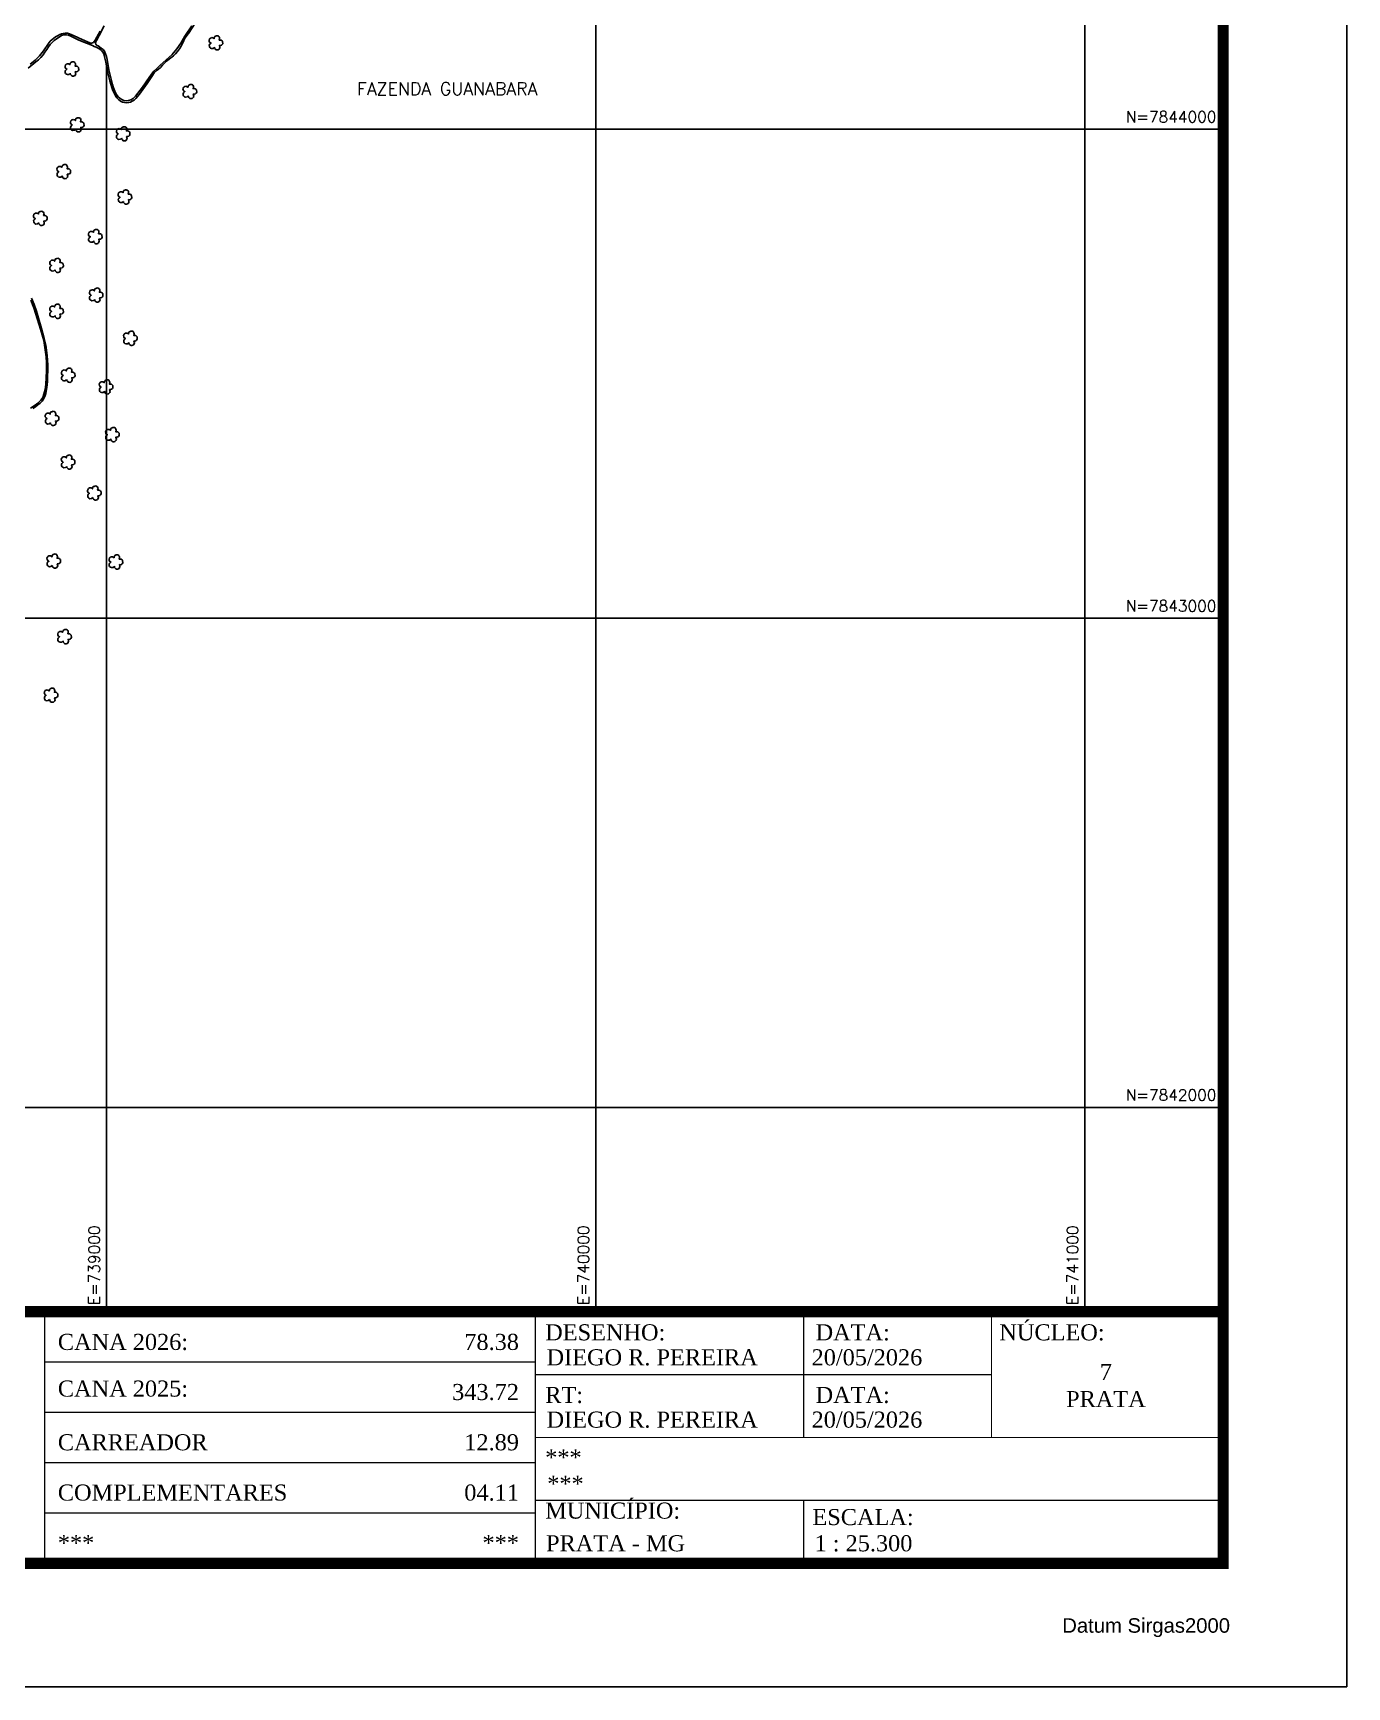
# Model space of a CAD drawing. Extents: x 736225 to 741536, y 7840815 to 7848326.
# Drawn here: x 738850 to 741536, y 7840815 to 7844196 of the extents above; entities that cross this region are included whole.
import ezdxf
from ezdxf.enums import TextEntityAlignment as Align

# ---------------------------------------------------------------- set-up
doc = ezdxf.new("R2010")
doc.units = 0
doc.header["$LTSCALE"] = 0.6
doc.linetypes.add('CONTINUO', pattern=[0])
doc.linetypes.add('LIN0', pattern=[0])
for name, color, linetype in [('0114001311', 1, 'Continuous'), ('0114001311008', 5, 'Continuous'), ('0114001311011', 5, 'Continuous'), ('0114001311012', 5, 'Continuous'), ('_SIMBOLO ARVORE', 118, 'Continuous'), ('MALHA', 8, 'Continuous'), ('MARGEM', 5, 'Continuous'), ('TEXTO', 7, 'Continuous'), ('TEXTO CONFORNTANTES', 7, 'Continuous'), ('TG', 7, 'LIN0')]:
    doc.layers.add(name, color=color, linetype=linetype)
doc.styles.add('AGROCAD', font='romans.shx')
doc.styles.add('AREAS', font='times.ttf')
doc.styles.add('marcelo', font='arial.ttf')
doc.styles.add('Simplex', font='simplex.shx')

# ---------------------------------------------------------------- blocks, each defined once
blk = doc.blocks.new('coordi')
at = {"layer": 'MALHA', "linetype": 'Continuous', "style": 'AGROCAD'}
blk.add_attdef('COORDI', (6, 6), '', height=10, dxfattribs=at)
blk = doc.blocks.new('coordf')
at = {"layer": 'MALHA', "linetype": 'Continuous', "style": 'AGROCAD'}
blk.add_attdef('COORDF', text='', height=10, dxfattribs=at).set_placement((-6, 6), align=Align.RIGHT)

msp = doc.modelspace()

# ---------------------------------------------------------------- linework, layer by layer
at = {"layer": '0114001311'}
for points in [[(738839.9, 7844124.7), (738855.4, 7844137.4), (738860.7, 7844141.6), (738865.5, 7844146.6), (738870, 7844152.1), (738874, 7844157.7), (738877.6, 7844163.2), (738881.2, 7844168.4), (738884.7, 7844173.2), (738888.4, 7844177.5), (738892.7, 7844181.3), (738897.6, 7844185), (738902.9, 7844188.4), (738908, 7844191.2), (738912.7, 7844192.7), (738917.6, 7844193.1), (738922.3, 7844192), (738926.9, 7844190.3), (738942, 7844182.7), (738949.7, 7844179.3), (738970.8, 7844170.8), (738974.8, 7844169.3), (738978.5, 7844167.7), (738982.4, 7844165.8), (738986.3, 7844163.5), (738989.7, 7844160.7), (738992.3, 7844157.4), (738994.1, 7844153.9), (738995.3, 7844150.5), (738998.2, 7844136.8), (739001.9, 7844117.9), (739006.8, 7844098.5), (739010.8, 7844085), (739012.9, 7844078.9), (739015.3, 7844073.4), (739018, 7844068.4), (739021.1, 7844063.9), (739024.8, 7844060.2), (739028.6, 7844057.5), (739032.5, 7844055.5), (739036.7, 7844054.2), (739041, 7844053.7), (739045.1, 7844054.2), (739048.9, 7844055.3), (739052.4, 7844057), (739056, 7844059.5), (739059.8, 7844062.9), (739067.1, 7844071.4), (739083.2, 7844093.5), (739094.1, 7844110), (739097.3, 7844115), (739101.2, 7844119.1), (739105.8, 7844122.4), (739110.4, 7844126.2), (739114.4, 7844130.6), (739118.2, 7844135.1), (739122.5, 7844138.8), (739136.5, 7844149.9), (739140.9, 7844154.2), (739145.2, 7844159), (739149.2, 7844164.2), (739152.5, 7844169.7), (739155.4, 7844175.4), (739158.1, 7844181.1), (739160.6, 7844186.6), (739163.7, 7844191.4), (739167.5, 7844195.9), (739181.2, 7844216.5)], [(738849.4, 7843428.9), (738854.6, 7843432.5), (738859.6, 7843436.2), (738864.2, 7843439.7), (738868.1, 7843443.7), (738871.2, 7843448.3), (738873.6, 7843453.6), (738875.4, 7843459.4), (738877.5, 7843471.7), (738879.1, 7843484.3), (738879.9, 7843517.2), (738878.4, 7843537.6), (738875.5, 7843558.3), (738872.5, 7843572.2), (738867.2, 7843592.8), (738860.7, 7843613.7), (738856.5, 7843627.8), (738852, 7843641.6), (738846.2, 7843654.4)]]:
    msp.add_lwpolyline(points, dxfattribs=at)
at = {"layer": '0114001311008'}
msp.add_lwpolyline([(738845.1, 7843650.7), (738851.4, 7843634.8), (738865.1, 7843591.1), (738871.4, 7843567.7), (738876.3, 7843534.5), (738877.2, 7843523.3), (738877.2, 7843506), (738876, 7843478.3), (738874.1, 7843467.7), (738871.8, 7843458), (738869.5, 7843451.5), (738865.8, 7843446), (738859.3, 7843439.8), (738851.8, 7843434.1), (738844.3, 7843429.7)], dxfattribs=at)
at = {"layer": '0114001311011'}
msp.add_lwpolyline([(738986.8, 7844200.6), (738976.7, 7844181.7), (738972.9, 7844177.3), (738971, 7844176.2), (738969.2, 7844175.8), (738967.5, 7844175.9), (738965.6, 7844176.3), (738950, 7844183.2), (738934, 7844190.9), (738924.4, 7844194.7), (738919.8, 7844196), (738915.6, 7844196.4), (738911.6, 7844195.9), (738907.9, 7844194.9), (738904.2, 7844193.3), (738899.9, 7844191.1), (738895.7, 7844188.7), (738891.9, 7844186.3), (738888.5, 7844183.5), (738884.9, 7844179.7), (738881.5, 7844175), (738870.9, 7844160.4), (738862.8, 7844150.2), (738854.1, 7844141.1), (738843.9, 7844132.8)], dxfattribs=at)
at = {"layer": '0114001311012'}
msp.add_lwpolyline([(739174, 7844211.3), (739160.2, 7844190), (739151.9, 7844175.9), (739143.5, 7844164), (739133.9, 7844152.5), (739122, 7844141.5), (739109, 7844130.1), (739102.6, 7844124.3), (739096.8, 7844118.4), (739091.7, 7844112.2), (739087, 7844105.6), (739073.3, 7844085.8), (739063.8, 7844073.4), (739059.1, 7844067.6), (739054.3, 7844063), (739049.3, 7844059.9), (739044.5, 7844058.4), (739040, 7844058), (739035.2, 7844058.9), (739029.8, 7844061.4), (739024.6, 7844065.6), (739020.3, 7844071.1), (739017.1, 7844077.4), (739014.4, 7844084.2), (739012.2, 7844091.4), (739004.2, 7844121.2), (739000.9, 7844142.3), (738999.8, 7844148.5), (738998, 7844154.2), (738995.7, 7844159.4), (738992.7, 7844163.1), (738989, 7844165.9), (738982.4, 7844170.1), (738980.3, 7844171.2), (738978.3, 7844172.8), (738977.8, 7844173.5), (738977.8, 7844174.3), (738977.6, 7844175.3), (738977.5, 7844176.3), (738978.1, 7844178.4), (738979.5, 7844181.5), (738984.9, 7844191.5), (738994.9, 7844211.4)], dxfattribs=at)
at = {"layer": '_SIMBOLO ARVORE', "color": 3, "linetype": 'CONTINUO'}
for points in [[(739220.3, 7844167.3, 0), (739217.8, 7844165.2, 0), (739214.6, 7844164.9, 0), (739212.3, 7844165.7, 0), (739210.7, 7844167.3, 0), (739210, 7844169.1, 0), (739209.8, 7844171.8, 0), (739210.7, 7844173.5, 0), (739211.6, 7844174.8, 0), (739213.5, 7844176, 0), (739212.3, 7844176.4, 0), (739211.1, 7844177.4, 0), (739209.8, 7844179.5, 0), (739209.5, 7844182, 0), (739210.5, 7844184.7, 0), (739211.5, 7844185.7, 0), (739213.4, 7844186.8, 0), (739215.4, 7844187.1, 0), (739217, 7844186.8, 0), (739218.2, 7844186.3, 0), (739219.6, 7844185, 0), (739220, 7844187.4, 0), (739220.3, 7844188.3, 0), (739221.4, 7844189.6, 0), (739222.9, 7844190.1, 0), (739224.4, 7844190.8, 0), (739226, 7844191, 0), (739227.6, 7844190.7, 0), (739228.9, 7844190.1, 0), (739229.8, 7844189, 0), (739230.7, 7844187.4, 0), (739231, 7844185.6, 0), (739230.2, 7844182.3, 0), (739232.5, 7844182.3, 0), (739234.4, 7844181.9, 0), (739236.2, 7844180.5, 0), (739237.2, 7844179.3, 0), (739237.4, 7844174.8, 0), (739236.3, 7844172.8, 0), (739234.9, 7844171.5, 0), (739232.6, 7844170.9, 0), (739230.6, 7844171.1, 0), (739231.6, 7844166.9, 0), (739231.1, 7844165.1, 0), (739229.9, 7844163.4, 0), (739228.6, 7844162.3, 0), (739226.7, 7844161.9, 0), (739224.8, 7844162, 0), (739223.4, 7844162.4, 0), (739221.8, 7844164, 0), (739220.7, 7844165.4, 0), (739220.4, 7844167.6, 0)], [(738925.7, 7844114, 0), (738923.2, 7844111.9, 0), (738920, 7844111.5, 0), (738917.7, 7844112.4, 0), (738916.1, 7844114, 0), (738915.4, 7844115.8, 0), (738915.3, 7844118.5, 0), (738916.1, 7844120.2, 0), (738917, 7844121.4, 0), (738918.9, 7844122.7, 0), (738917.7, 7844123, 0), (738916.6, 7844124, 0), (738915.2, 7844126.1, 0), (738915, 7844128.7, 0), (738915.9, 7844131.3, 0), (738917, 7844132.3, 0), (738918.8, 7844133.4, 0), (738920.8, 7844133.7, 0), (738922.4, 7844133.5, 0), (738923.6, 7844132.9, 0), (738925, 7844131.7, 0), (738925.4, 7844134, 0), (738925.8, 7844134.9, 0), (738926.8, 7844136.2, 0), (738928.3, 7844136.8, 0), (738929.8, 7844137.4, 0), (738931.4, 7844137.6, 0), (738933, 7844137.4, 0), (738934.3, 7844136.7, 0), (738935.3, 7844135.7, 0), (738936.1, 7844134, 0), (738936.4, 7844132.2, 0), (738935.7, 7844128.9, 0), (738937.9, 7844129, 0), (738939.8, 7844128.5, 0), (738941.6, 7844127.1, 0), (738942.6, 7844126, 0), (738942.9, 7844121.5, 0), (738941.8, 7844119.5, 0), (738940.3, 7844118.1, 0), (738938, 7844117.5, 0), (738936, 7844117.7, 0), (738937.1, 7844113.5, 0), (738936.6, 7844111.7, 0), (738935.4, 7844110, 0), (738934, 7844109, 0), (738932.1, 7844108.5, 0), (738930.2, 7844108.6, 0), (738928.8, 7844109, 0), (738927.2, 7844110.6, 0), (738926.1, 7844112, 0), (738925.8, 7844114.2, 0)], [(739166.9, 7844068, 0), (739164.4, 7844065.9, 0), (739161.2, 7844065.5, 0), (739158.9, 7844066.4, 0), (739157.3, 7844068, 0), (739156.6, 7844069.8, 0), (739156.4, 7844072.5, 0), (739157.3, 7844074.2, 0), (739158.2, 7844075.4, 0), (739160.1, 7844076.7, 0), (739158.9, 7844077.1, 0), (739157.7, 7844078, 0), (739156.4, 7844080.1, 0), (739156.1, 7844082.7, 0), (739157.1, 7844085.3, 0), (739158.2, 7844086.3, 0), (739160, 7844087.4, 0), (739162, 7844087.7, 0), (739163.6, 7844087.5, 0), (739164.8, 7844086.9, 0), (739166.2, 7844085.7, 0), (739166.6, 7844088, 0), (739166.9, 7844088.9, 0), (739168, 7844090.2, 0), (739169.5, 7844090.8, 0), (739171, 7844091.5, 0), (739172.6, 7844091.6, 0), (739174.2, 7844091.4, 0), (739175.5, 7844090.7, 0), (739176.4, 7844089.7, 0), (739177.3, 7844088, 0), (739177.6, 7844086.2, 0), (739176.8, 7844082.9, 0), (739179.1, 7844083, 0), (739181, 7844082.5, 0), (739182.8, 7844081.1, 0), (739183.8, 7844080, 0), (739184.1, 7844075.5, 0), (739183, 7844073.5, 0), (739181.5, 7844072.1, 0), (739179.2, 7844071.5, 0), (739177.2, 7844071.7, 0), (739178.2, 7844067.5, 0), (739177.8, 7844065.7, 0), (739176.5, 7844064, 0), (739175.2, 7844063, 0), (739173.3, 7844062.5, 0), (739171.4, 7844062.6, 0), (739170, 7844063, 0), (739168.4, 7844064.6, 0), (739167.3, 7844066, 0), (739167, 7844068.2, 0)], [(738936.8, 7843999.9, 0), (738934.2, 7843997.8, 0), (738931, 7843997.4, 0), (738928.8, 7843998.3, 0), (738927.2, 7843999.9, 0), (738926.5, 7844001.7, 0), (738926.3, 7844004.4, 0), (738927.2, 7844006.1, 0), (738928.1, 7844007.4, 0), (738929.9, 7844008.6, 0), (738928.8, 7844009, 0), (738927.6, 7844009.9, 0), (738926.3, 7844012.1, 0), (738926, 7844014.6, 0), (738927, 7844017.3, 0), (738928, 7844018.2, 0), (738929.9, 7844019.4, 0), (738931.9, 7844019.6, 0), (738933.4, 7844019.4, 0), (738934.7, 7844018.8, 0), (738936.1, 7844017.6, 0), (738936.5, 7844019.9, 0), (738936.8, 7844020.9, 0), (738937.8, 7844022.2, 0), (738939.3, 7844022.7, 0), (738940.8, 7844023.4, 0), (738942.5, 7844023.5, 0), (738944.1, 7844023.3, 0), (738945.4, 7844022.6, 0), (738946.3, 7844021.6, 0), (738947.1, 7844020, 0), (738947.5, 7844018.1, 0), (738946.7, 7844014.9, 0), (738949, 7844014.9, 0), (738950.9, 7844014.4, 0), (738952.7, 7844013, 0), (738953.6, 7844011.9, 0), (738953.9, 7844007.4, 0), (738952.8, 7844005.4, 0), (738951.4, 7844004.1, 0), (738949.1, 7844003.5, 0), (738947, 7844003.6, 0), (738948.1, 7843999.4, 0), (738947.6, 7843997.7, 0), (738946.4, 7843995.9, 0), (738945.1, 7843994.9, 0), (738943.2, 7843994.4, 0), (738941.3, 7843994.5, 0), (738939.9, 7843994.9, 0), (738938.3, 7843996.5, 0), (738937.2, 7843998, 0), (738936.8, 7844000.1, 0)], [(739030.7, 7843981.5, 0), (739028.1, 7843979.4, 0), (739024.9, 7843979, 0), (739022.7, 7843979.9, 0), (739021, 7843981.5, 0), (739020.4, 7843983.3, 0), (739020.2, 7843986, 0), (739021.1, 7843987.7, 0), (739022, 7843989, 0), (739023.8, 7843990.2, 0), (739022.7, 7843990.6, 0), (739021.5, 7843991.5, 0), (739020.1, 7843993.7, 0), (739019.9, 7843996.2, 0), (739020.9, 7843998.9, 0), (739021.9, 7843999.8, 0), (739023.8, 7844001, 0), (739025.8, 7844001.2, 0), (739027.3, 7844001, 0), (739028.6, 7844000.4, 0), (739029.9, 7843999.2, 0), (739030.4, 7844001.5, 0), (739030.7, 7844002.5, 0), (739031.7, 7844003.8, 0), (739033.2, 7844004.3, 0), (739034.7, 7844005, 0), (739036.4, 7844005.1, 0), (739038, 7844004.9, 0), (739039.2, 7844004.2, 0), (739040.2, 7844003.2, 0), (739041, 7844001.6, 0), (739041.4, 7843999.7, 0), (739040.6, 7843996.5, 0), (739042.9, 7843996.5, 0), (739044.8, 7843996, 0), (739046.6, 7843994.6, 0), (739047.5, 7843993.5, 0), (739047.8, 7843989, 0), (739046.7, 7843987, 0), (739045.2, 7843985.7, 0), (739042.9, 7843985.1, 0), (739040.9, 7843985.2, 0), (739042, 7843981, 0), (739041.5, 7843979.3, 0), (739040.3, 7843977.5, 0), (739039, 7843976.5, 0), (739037.1, 7843976, 0), (739035.2, 7843976.1, 0), (739033.8, 7843976.5, 0), (739032.2, 7843978.1, 0), (739031.1, 7843979.6, 0), (739030.7, 7843981.7, 0)], [(738909.1, 7843904.2, 0), (738906.6, 7843902.1, 0), (738903.4, 7843901.8, 0), (738901.2, 7843902.6, 0), (738899.5, 7843904.2, 0), (738898.9, 7843906, 0), (738898.7, 7843908.7, 0), (738899.6, 7843910.4, 0), (738900.5, 7843911.7, 0), (738902.3, 7843912.9, 0), (738901.1, 7843913.3, 0), (738900, 7843914.3, 0), (738898.6, 7843916.4, 0), (738898.4, 7843918.9, 0), (738899.4, 7843921.6, 0), (738900.4, 7843922.5, 0), (738902.3, 7843923.7, 0), (738904.2, 7843924, 0), (738905.8, 7843923.7, 0), (738907.1, 7843923.2, 0), (738908.4, 7843921.9, 0), (738908.8, 7843924.3, 0), (738909.2, 7843925.2, 0), (738910.2, 7843926.5, 0), (738911.7, 7843927, 0), (738913.2, 7843927.7, 0), (738914.9, 7843927.9, 0), (738916.5, 7843927.6, 0), (738917.7, 7843927, 0), (738918.7, 7843925.9, 0), (738919.5, 7843924.3, 0), (738919.8, 7843922.5, 0), (738919.1, 7843919.2, 0), (738921.4, 7843919.2, 0), (738923.3, 7843918.8, 0), (738925, 7843917.4, 0), (738926, 7843916.2, 0), (738926.3, 7843911.7, 0), (738925.2, 7843909.7, 0), (738923.7, 7843908.4, 0), (738921.4, 7843907.8, 0), (738919.4, 7843908, 0), (738920.5, 7843903.8, 0), (738920, 7843902, 0), (738918.8, 7843900.3, 0), (738917.5, 7843899.2, 0), (738915.6, 7843898.7, 0), (738913.7, 7843898.9, 0), (738912.3, 7843899.3, 0), (738910.7, 7843900.8, 0), (738909.6, 7843902.3, 0), (738909.2, 7843904.4, 0)], [(739034.3, 7843852.2, 0), (739031.8, 7843850.1, 0), (739028.6, 7843849.8, 0), (739026.3, 7843850.6, 0), (739024.7, 7843852.2, 0), (739024.1, 7843854, 0), (739023.9, 7843856.7, 0), (739024.8, 7843858.4, 0), (739025.7, 7843859.7, 0), (739027.5, 7843860.9, 0), (739026.3, 7843861.3, 0), (739025.2, 7843862.3, 0), (739023.8, 7843864.4, 0), (739023.6, 7843866.9, 0), (739024.6, 7843869.6, 0), (739025.6, 7843870.5, 0), (739027.5, 7843871.7, 0), (739029.4, 7843872, 0), (739031, 7843871.7, 0), (739032.3, 7843871.2, 0), (739033.6, 7843869.9, 0), (739034, 7843872.3, 0), (739034.4, 7843873.2, 0), (739035.4, 7843874.5, 0), (739036.9, 7843875, 0), (739038.4, 7843875.7, 0), (739040.1, 7843875.9, 0), (739041.6, 7843875.6, 0), (739042.9, 7843875, 0), (739043.9, 7843873.9, 0), (739044.7, 7843872.3, 0), (739045, 7843870.5, 0), (739044.3, 7843867.2, 0), (739046.6, 7843867.2, 0), (739048.5, 7843866.8, 0), (739050.2, 7843865.4, 0), (739051.2, 7843864.2, 0), (739051.5, 7843859.7, 0), (739050.4, 7843857.7, 0), (739048.9, 7843856.4, 0), (739046.6, 7843855.8, 0), (739044.6, 7843856, 0), (739045.7, 7843851.8, 0), (739045.2, 7843850, 0), (739044, 7843848.3, 0), (739042.6, 7843847.2, 0), (739040.8, 7843846.7, 0), (739038.9, 7843846.9, 0), (739037.5, 7843847.3, 0), (739035.8, 7843848.8, 0), (739034.7, 7843850.3, 0), (739034.4, 7843852.4, 0)], [(738861.3, 7843808.6, 0), (738858.8, 7843806.4, 0), (738855.6, 7843806.1, 0), (738853.3, 7843807, 0), (738851.7, 7843808.6, 0), (738851, 7843810.4, 0), (738850.8, 7843813.1, 0), (738851.7, 7843814.8, 0), (738852.6, 7843816, 0), (738854.5, 7843817.3, 0), (738853.3, 7843817.6, 0), (738852.1, 7843818.6, 0), (738850.8, 7843820.7, 0), (738850.5, 7843823.3, 0), (738851.5, 7843825.9, 0), (738852.5, 7843826.9, 0), (738854.4, 7843828, 0), (738856.4, 7843828.3, 0), (738858, 7843828.1, 0), (738859.2, 7843827.5, 0), (738860.6, 7843826.3, 0), (738861, 7843828.6, 0), (738861.3, 7843829.5, 0), (738862.3, 7843830.8, 0), (738863.9, 7843831.4, 0), (738865.3, 7843832, 0), (738867, 7843832.2, 0), (738868.6, 7843832, 0), (738869.9, 7843831.3, 0), (738870.8, 7843830.3, 0), (738871.7, 7843828.6, 0), (738872, 7843826.8, 0), (738871.2, 7843823.5, 0), (738873.5, 7843823.6, 0), (738875.4, 7843823.1, 0), (738877.2, 7843821.7, 0), (738878.2, 7843820.6, 0), (738878.4, 7843816.1, 0), (738877.3, 7843814.1, 0), (738875.9, 7843812.7, 0), (738873.6, 7843812.1, 0), (738871.5, 7843812.3, 0), (738872.6, 7843808.1, 0), (738872.1, 7843806.3, 0), (738870.9, 7843804.6, 0), (738869.6, 7843803.5, 0), (738867.7, 7843803.1, 0), (738865.8, 7843803.2, 0), (738864.4, 7843803.6, 0), (738862.8, 7843805.2, 0), (738861.7, 7843806.6, 0), (738861.3, 7843808.8, 0)], [(738973.6, 7843771.3, 0), (738971.1, 7843769.2, 0), (738967.9, 7843768.8, 0), (738965.6, 7843769.7, 0), (738964, 7843771.3, 0), (738963.3, 7843773.1, 0), (738963.1, 7843775.8, 0), (738964, 7843777.5, 0), (738964.9, 7843778.7, 0), (738966.8, 7843780, 0), (738965.6, 7843780.3, 0), (738964.4, 7843781.3, 0), (738963.1, 7843783.4, 0), (738962.8, 7843786, 0), (738963.8, 7843788.6, 0), (738964.8, 7843789.6, 0), (738966.7, 7843790.7, 0), (738968.7, 7843791, 0), (738970.3, 7843790.8, 0), (738971.5, 7843790.2, 0), (738972.9, 7843789, 0), (738973.3, 7843791.3, 0), (738973.6, 7843792.2, 0), (738974.6, 7843793.5, 0), (738976.2, 7843794.1, 0), (738977.6, 7843794.7, 0), (738979.3, 7843794.9, 0), (738980.9, 7843794.7, 0), (738982.2, 7843794, 0), (738983.1, 7843793, 0), (738984, 7843791.3, 0), (738984.3, 7843789.5, 0), (738983.5, 7843786.2, 0), (738985.8, 7843786.3, 0), (738987.7, 7843785.8, 0), (738989.5, 7843784.4, 0), (738990.5, 7843783.3, 0), (738990.7, 7843778.8, 0), (738989.6, 7843776.8, 0), (738988.2, 7843775.4, 0), (738985.9, 7843774.8, 0), (738983.9, 7843775, 0), (738984.9, 7843770.8, 0), (738984.4, 7843769, 0), (738983.2, 7843767.3, 0), (738981.9, 7843766.3, 0), (738980, 7843765.8, 0), (738978.1, 7843765.9, 0), (738976.7, 7843766.3, 0), (738975.1, 7843767.9, 0), (738974, 7843769.3, 0), (738973.7, 7843771.5, 0)], [(738894.4, 7843712.4, 0), (738891.9, 7843710.3, 0), (738888.7, 7843709.9, 0), (738886.4, 7843710.8, 0), (738884.8, 7843712.4, 0), (738884.1, 7843714.2, 0), (738884, 7843716.9, 0), (738884.8, 7843718.6, 0), (738885.7, 7843719.8, 0), (738887.6, 7843721.1, 0), (738886.4, 7843721.5, 0), (738885.3, 7843722.4, 0), (738883.9, 7843724.6, 0), (738883.7, 7843727.1, 0), (738884.6, 7843729.8, 0), (738885.7, 7843730.7, 0), (738887.5, 7843731.9, 0), (738889.5, 7843732.1, 0), (738891.1, 7843731.9, 0), (738892.3, 7843731.3, 0), (738893.7, 7843730.1, 0), (738894.1, 7843732.4, 0), (738894.5, 7843733.4, 0), (738895.5, 7843734.7, 0), (738897, 7843735.2, 0), (738898.5, 7843735.9, 0), (738900.1, 7843736, 0), (738901.7, 7843735.8, 0), (738903, 7843735.1, 0), (738904, 7843734.1, 0), (738904.8, 7843732.4, 0), (738905.1, 7843730.6, 0), (738904.4, 7843727.4, 0), (738906.6, 7843727.4, 0), (738908.5, 7843726.9, 0), (738910.3, 7843725.5, 0), (738911.3, 7843724.4, 0), (738911.6, 7843719.9, 0), (738910.5, 7843717.9, 0), (738909, 7843716.6, 0), (738906.7, 7843715.9, 0), (738904.7, 7843716.1, 0), (738905.8, 7843711.9, 0), (738905.3, 7843710.1, 0), (738904.1, 7843708.4, 0), (738902.7, 7843707.4, 0), (738900.8, 7843706.9, 0), (738898.9, 7843707, 0), (738897.5, 7843707.4, 0), (738895.9, 7843709, 0), (738894.8, 7843710.4, 0), (738894.5, 7843712.6, 0)], [(738975.4, 7843651.7, 0), (738972.9, 7843649.6, 0), (738969.7, 7843649.2, 0), (738967.4, 7843650.1, 0), (738965.8, 7843651.7, 0), (738965.1, 7843653.5, 0), (738965, 7843656.2, 0), (738965.8, 7843657.9, 0), (738966.8, 7843659.1, 0), (738968.6, 7843660.4, 0), (738967.4, 7843660.8, 0), (738966.3, 7843661.7, 0), (738964.9, 7843663.8, 0), (738964.7, 7843666.4, 0), (738965.6, 7843669, 0), (738966.7, 7843670, 0), (738968.6, 7843671.1, 0), (738970.5, 7843671.4, 0), (738972.1, 7843671.2, 0), (738973.3, 7843670.6, 0), (738974.7, 7843669.4, 0), (738975.1, 7843671.7, 0), (738975.5, 7843672.6, 0), (738976.5, 7843673.9, 0), (738978, 7843674.5, 0), (738979.5, 7843675.2, 0), (738981.2, 7843675.3, 0), (738982.7, 7843675.1, 0), (738984, 7843674.4, 0), (738985, 7843673.4, 0), (738985.8, 7843671.7, 0), (738986.1, 7843669.9, 0), (738985.4, 7843666.6, 0), (738987.6, 7843666.7, 0), (738989.5, 7843666.2, 0), (738991.3, 7843664.8, 0), (738992.3, 7843663.7, 0), (738992.6, 7843659.2, 0), (738991.5, 7843657.2, 0), (738990, 7843655.8, 0), (738987.7, 7843655.2, 0), (738985.7, 7843655.4, 0), (738986.8, 7843651.2, 0), (738986.3, 7843649.4, 0), (738985.1, 7843647.7, 0), (738983.7, 7843646.7, 0), (738981.8, 7843646.2, 0), (738980, 7843646.3, 0), (738978.5, 7843646.7, 0), (738976.9, 7843648.3, 0), (738975.8, 7843649.7, 0), (738975.5, 7843651.9, 0)], [(738894.4, 7843618.6, 0), (738891.9, 7843616.5, 0), (738888.7, 7843616.1, 0), (738886.4, 7843617, 0), (738884.8, 7843618.6, 0), (738884.1, 7843620.4, 0), (738884, 7843623.1, 0), (738884.8, 7843624.8, 0), (738885.7, 7843626, 0), (738887.6, 7843627.3, 0), (738886.4, 7843627.6, 0), (738885.3, 7843628.6, 0), (738883.9, 7843630.7, 0), (738883.7, 7843633.3, 0), (738884.6, 7843635.9, 0), (738885.7, 7843636.9, 0), (738887.5, 7843638, 0), (738889.5, 7843638.3, 0), (738891.1, 7843638.1, 0), (738892.3, 7843637.5, 0), (738893.7, 7843636.3, 0), (738894.1, 7843638.6, 0), (738894.5, 7843639.5, 0), (738895.5, 7843640.8, 0), (738897, 7843641.4, 0), (738898.5, 7843642, 0), (738900.1, 7843642.2, 0), (738901.7, 7843642, 0), (738903, 7843641.3, 0), (738904, 7843640.3, 0), (738904.8, 7843638.6, 0), (738905.1, 7843636.8, 0), (738904.4, 7843633.5, 0), (738906.6, 7843633.6, 0), (738908.5, 7843633.1, 0), (738910.3, 7843631.7, 0), (738911.3, 7843630.6, 0), (738911.6, 7843626.1, 0), (738910.5, 7843624.1, 0), (738909, 7843622.7, 0), (738906.7, 7843622.1, 0), (738904.7, 7843622.3, 0), (738905.8, 7843618.1, 0), (738905.3, 7843616.3, 0), (738904.1, 7843614.6, 0), (738902.7, 7843613.5, 0), (738900.8, 7843613.1, 0), (738898.9, 7843613.2, 0), (738897.5, 7843613.6, 0), (738895.9, 7843615.2, 0), (738894.8, 7843616.6, 0), (738894.5, 7843618.8, 0)], [(739045.4, 7843563.4, 0), (739042.9, 7843561.3, 0), (739039.7, 7843560.9, 0), (739037.4, 7843561.8, 0), (739035.8, 7843563.4, 0), (739035.1, 7843565.2, 0), (739034.9, 7843567.9, 0), (739035.8, 7843569.6, 0), (739036.7, 7843570.8, 0), (739038.6, 7843572.1, 0), (739037.4, 7843572.4, 0), (739036.2, 7843573.4, 0), (739034.9, 7843575.5, 0), (739034.6, 7843578.1, 0), (739035.6, 7843580.7, 0), (739036.6, 7843581.7, 0), (739038.5, 7843582.8, 0), (739040.5, 7843583.1, 0), (739042.1, 7843582.9, 0), (739043.3, 7843582.3, 0), (739044.7, 7843581.1, 0), (739045.1, 7843583.4, 0), (739045.4, 7843584.3, 0), (739046.4, 7843585.6, 0), (739048, 7843586.2, 0), (739049.5, 7843586.8, 0), (739051.1, 7843587, 0), (739052.7, 7843586.8, 0), (739054, 7843586.1, 0), (739054.9, 7843585.1, 0), (739055.8, 7843583.4, 0), (739056.1, 7843581.6, 0), (739055.3, 7843578.3, 0), (739057.6, 7843578.4, 0), (739059.5, 7843577.9, 0), (739061.3, 7843576.5, 0), (739062.3, 7843575.4, 0), (739062.5, 7843570.9, 0), (739061.4, 7843568.9, 0), (739060, 7843567.5, 0), (739057.7, 7843566.9, 0), (739055.7, 7843567.1, 0), (739056.7, 7843562.9, 0), (739056.2, 7843561.1, 0), (739055, 7843559.4, 0), (739053.7, 7843558.3, 0), (739051.8, 7843557.9, 0), (739049.9, 7843558, 0), (739048.5, 7843558.4, 0), (739046.9, 7843560, 0), (739045.8, 7843561.4, 0), (739045.5, 7843563.6, 0)], [(738918.3, 7843487.9, 0), (738915.8, 7843485.8, 0), (738912.6, 7843485.5, 0), (738910.4, 7843486.3, 0), (738908.7, 7843487.9, 0), (738908.1, 7843489.7, 0), (738907.9, 7843492.4, 0), (738908.8, 7843494.1, 0), (738909.7, 7843495.4, 0), (738911.5, 7843496.6, 0), (738910.4, 7843497, 0), (738909.2, 7843498, 0), (738907.8, 7843500.1, 0), (738907.6, 7843502.6, 0), (738908.6, 7843505.3, 0), (738909.6, 7843506.2, 0), (738911.5, 7843507.4, 0), (738913.4, 7843507.7, 0), (738915, 7843507.4, 0), (738916.3, 7843506.9, 0), (738917.6, 7843505.6, 0), (738918, 7843508, 0), (738918.4, 7843508.9, 0), (738919.4, 7843510.2, 0), (738920.9, 7843510.7, 0), (738922.4, 7843511.4, 0), (738924.1, 7843511.6, 0), (738925.7, 7843511.3, 0), (738926.9, 7843510.7, 0), (738927.9, 7843509.6, 0), (738928.7, 7843508, 0), (738929, 7843506.2, 0), (738928.3, 7843502.9, 0), (738930.6, 7843502.9, 0), (738932.5, 7843502.5, 0), (738934.2, 7843501.1, 0), (738935.2, 7843499.9, 0), (738935.5, 7843495.4, 0), (738934.4, 7843493.4, 0), (738932.9, 7843492.1, 0), (738930.6, 7843491.5, 0), (738928.6, 7843491.7, 0), (738929.7, 7843487.5, 0), (738929.2, 7843485.7, 0), (738928, 7843484, 0), (738926.7, 7843482.9, 0), (738924.8, 7843482.4, 0), (738922.9, 7843482.6, 0), (738921.5, 7843483, 0), (738919.9, 7843484.5, 0), (738918.8, 7843486, 0), (738918.4, 7843488.2, 0)], [(738995.7, 7843464, 0), (738993.2, 7843461.9, 0), (738990, 7843461.5, 0), (738987.7, 7843462.4, 0), (738986.1, 7843464, 0), (738985.4, 7843465.8, 0), (738985.2, 7843468.5, 0), (738986.1, 7843470.2, 0), (738987, 7843471.5, 0), (738988.8, 7843472.7, 0), (738987.7, 7843473.1, 0), (738986.5, 7843474, 0), (738985.2, 7843476.2, 0), (738984.9, 7843478.7, 0), (738985.9, 7843481.4, 0), (738986.9, 7843482.3, 0), (738988.8, 7843483.5, 0), (738990.8, 7843483.7, 0), (738992.4, 7843483.5, 0), (738993.6, 7843482.9, 0), (738995, 7843481.7, 0), (738995.4, 7843484, 0), (738995.7, 7843485, 0), (738996.7, 7843486.3, 0), (738998.3, 7843486.8, 0), (738999.7, 7843487.5, 0), (739001.4, 7843487.6, 0), (739003, 7843487.4, 0), (739004.3, 7843486.7, 0), (739005.2, 7843485.7, 0), (739006, 7843484.1, 0), (739006.4, 7843482.2, 0), (739005.6, 7843479, 0), (739007.9, 7843479, 0), (739009.8, 7843478.6, 0), (739011.6, 7843477.1, 0), (739012.6, 7843476, 0), (739012.8, 7843471.5, 0), (739011.7, 7843469.5, 0), (739010.3, 7843468.2, 0), (739008, 7843467.6, 0), (739005.9, 7843467.7, 0), (739007, 7843463.5, 0), (739006.5, 7843461.8, 0), (739005.3, 7843460.1, 0), (739004, 7843459, 0), (739002.1, 7843458.5, 0), (739000.2, 7843458.6, 0), (738998.8, 7843459, 0), (738997.2, 7843460.6, 0), (738996.1, 7843462.1, 0), (738995.7, 7843464.2, 0)], [(738885.2, 7843399.6, 0), (738882.7, 7843397.5, 0), (738879.5, 7843397.1, 0), (738877.2, 7843398, 0), (738875.6, 7843399.6, 0), (738874.9, 7843401.4, 0), (738874.8, 7843404.1, 0), (738875.6, 7843405.8, 0), (738876.5, 7843407.1, 0), (738878.4, 7843408.3, 0), (738877.2, 7843408.7, 0), (738876.1, 7843409.6, 0), (738874.7, 7843411.8, 0), (738874.5, 7843414.3, 0), (738875.4, 7843417, 0), (738876.5, 7843417.9, 0), (738878.3, 7843419.1, 0), (738880.3, 7843419.3, 0), (738881.9, 7843419.1, 0), (738883.1, 7843418.5, 0), (738884.5, 7843417.3, 0), (738884.9, 7843419.7, 0), (738885.3, 7843420.6, 0), (738886.3, 7843421.9, 0), (738887.8, 7843422.4, 0), (738889.3, 7843423.1, 0), (738890.9, 7843423.2, 0), (738892.5, 7843423, 0), (738893.8, 7843422.3, 0), (738894.7, 7843421.3, 0), (738895.6, 7843419.7, 0), (738895.9, 7843417.8, 0), (738895.2, 7843414.6, 0), (738897.4, 7843414.6, 0), (738899.3, 7843414.2, 0), (738901.1, 7843412.7, 0), (738902.1, 7843411.6, 0), (738902.4, 7843407.1, 0), (738901.3, 7843405.1, 0), (738899.8, 7843403.8, 0), (738897.5, 7843403.2, 0), (738895.5, 7843403.3, 0), (738896.6, 7843399.2, 0), (738896.1, 7843397.4, 0), (738894.9, 7843395.7, 0), (738893.5, 7843394.6, 0), (738891.6, 7843394.1, 0), (738889.7, 7843394.2, 0), (738888.3, 7843394.6, 0), (738886.7, 7843396.2, 0), (738885.6, 7843397.7, 0), (738885.3, 7843399.8, 0)], [(739008.6, 7843366.5, 0), (739006, 7843364.4, 0), (739002.8, 7843364, 0), (739000.6, 7843364.9, 0), (738999, 7843366.5, 0), (738998.3, 7843368.3, 0), (738998.1, 7843371, 0), (738999, 7843372.7, 0), (738999.9, 7843373.9, 0), (739001.7, 7843375.2, 0), (739000.6, 7843375.6, 0), (738999.4, 7843376.5, 0), (738998.1, 7843378.7, 0), (738997.8, 7843381.2, 0), (738998.8, 7843383.9, 0), (738999.8, 7843384.8, 0), (739001.7, 7843386, 0), (739003.7, 7843386.2, 0), (739005.2, 7843386, 0), (739006.5, 7843385.4, 0), (739007.9, 7843384.2, 0), (739008.3, 7843386.5, 0), (739008.6, 7843387.5, 0), (739009.6, 7843388.8, 0), (739011.1, 7843389.3, 0), (739012.6, 7843390, 0), (739014.3, 7843390.1, 0), (739015.9, 7843389.9, 0), (739017.2, 7843389.2, 0), (739018.1, 7843388.2, 0), (739018.9, 7843386.5, 0), (739019.3, 7843384.7, 0), (739018.5, 7843381.5, 0), (739020.8, 7843381.5, 0), (739022.7, 7843381, 0), (739024.5, 7843379.6, 0), (739025.4, 7843378.5, 0), (739025.7, 7843374, 0), (739024.6, 7843372, 0), (739023.2, 7843370.7, 0), (739020.9, 7843370, 0), (739018.8, 7843370.2, 0), (739019.9, 7843366, 0), (739019.4, 7843364.2, 0), (739018.2, 7843362.5, 0), (739016.9, 7843361.5, 0), (739015, 7843361, 0), (739013.1, 7843361.1, 0), (739011.7, 7843361.5, 0), (739010.1, 7843363.1, 0), (739009, 7843364.5, 0), (739008.6, 7843366.7, 0)], [(738918.2, 7843310.3, 0), (738915.7, 7843308.2, 0), (738912.5, 7843307.8, 0), (738910.2, 7843308.7, 0), (738908.6, 7843310.3, 0), (738907.9, 7843312.1, 0), (738907.7, 7843314.8, 0), (738908.6, 7843316.5, 0), (738909.5, 7843317.8, 0), (738911.4, 7843319, 0), (738910.2, 7843319.4, 0), (738909, 7843320.3, 0), (738907.7, 7843322.5, 0), (738907.4, 7843325, 0), (738908.4, 7843327.7, 0), (738909.4, 7843328.6, 0), (738911.3, 7843329.8, 0), (738913.3, 7843330, 0), (738914.9, 7843329.8, 0), (738916.1, 7843329.2, 0), (738917.5, 7843328, 0), (738917.9, 7843330.3, 0), (738918.2, 7843331.3, 0), (738919.3, 7843332.6, 0), (738920.8, 7843333.1, 0), (738922.3, 7843333.8, 0), (738923.9, 7843333.9, 0), (738925.5, 7843333.7, 0), (738926.8, 7843333, 0), (738927.7, 7843332, 0), (738928.6, 7843330.4, 0), (738928.9, 7843328.5, 0), (738928.1, 7843325.3, 0), (738930.4, 7843325.3, 0), (738932.3, 7843324.8, 0), (738934.1, 7843323.4, 0), (738935.1, 7843322.3, 0), (738935.3, 7843317.8, 0), (738934.2, 7843315.8, 0), (738932.8, 7843314.5, 0), (738930.5, 7843313.9, 0), (738928.5, 7843314, 0), (738929.5, 7843309.8, 0), (738929, 7843308.1, 0), (738927.8, 7843306.3, 0), (738926.5, 7843305.3, 0), (738924.6, 7843304.8, 0), (738922.7, 7843304.9, 0), (738921.3, 7843305.3, 0), (738919.7, 7843306.9, 0), (738918.6, 7843308.3, 0), (738918.3, 7843310.5, 0)], [(738971.7, 7843246.9, 0), (738969.2, 7843244.8, 0), (738966, 7843244.4, 0), (738963.7, 7843245.3, 0), (738962.1, 7843246.9, 0), (738961.5, 7843248.7, 0), (738961.3, 7843251.4, 0), (738962.2, 7843253.1, 0), (738963.1, 7843254.4, 0), (738964.9, 7843255.6, 0), (738963.7, 7843256, 0), (738962.6, 7843256.9, 0), (738961.2, 7843259.1, 0), (738961, 7843261.6, 0), (738962, 7843264.3, 0), (738963, 7843265.2, 0), (738964.9, 7843266.4, 0), (738966.8, 7843266.6, 0), (738968.4, 7843266.4, 0), (738969.7, 7843265.8, 0), (738971, 7843264.6, 0), (738971.4, 7843266.9, 0), (738971.8, 7843267.9, 0), (738972.8, 7843269.2, 0), (738974.3, 7843269.7, 0), (738975.8, 7843270.4, 0), (738977.5, 7843270.5, 0), (738979, 7843270.3, 0), (738980.3, 7843269.6, 0), (738981.3, 7843268.6, 0), (738982.1, 7843267, 0), (738982.4, 7843265.1, 0), (738981.7, 7843261.9, 0), (738984, 7843261.9, 0), (738985.9, 7843261.4, 0), (738987.6, 7843260, 0), (738988.6, 7843258.9, 0), (738988.9, 7843254.4, 0), (738987.8, 7843252.4, 0), (738986.3, 7843251.1, 0), (738984, 7843250.5, 0), (738982, 7843250.6, 0), (738983.1, 7843246.4, 0), (738982.6, 7843244.7, 0), (738981.4, 7843243, 0), (738980, 7843241.9, 0), (738978.2, 7843241.4, 0), (738976.3, 7843241.5, 0), (738974.9, 7843241.9, 0), (738973.2, 7843243.5, 0), (738972.1, 7843245, 0), (738971.8, 7843247.1, 0)], [(738888.7, 7843107.9, 0), (738886.2, 7843105.8, 0), (738883, 7843105.4, 0), (738880.7, 7843106.3, 0), (738879.1, 7843107.9, 0), (738878.5, 7843109.7, 0), (738878.3, 7843112.4, 0), (738879.2, 7843114.1, 0), (738880.1, 7843115.4, 0), (738881.9, 7843116.6, 0), (738880.7, 7843117, 0), (738879.6, 7843117.9, 0), (738878.2, 7843120.1, 0), (738878, 7843122.6, 0), (738879, 7843125.3, 0), (738880, 7843126.2, 0), (738881.9, 7843127.4, 0), (738883.8, 7843127.6, 0), (738885.4, 7843127.4, 0), (738886.7, 7843126.8, 0), (738888, 7843125.6, 0), (738888.4, 7843127.9, 0), (738888.8, 7843128.9, 0), (738889.8, 7843130.2, 0), (738891.3, 7843130.7, 0), (738892.8, 7843131.4, 0), (738894.5, 7843131.5, 0), (738896, 7843131.3, 0), (738897.3, 7843130.6, 0), (738898.3, 7843129.6, 0), (738899.1, 7843128, 0), (738899.4, 7843126.1, 0), (738898.7, 7843122.9, 0), (738901, 7843122.9, 0), (738902.9, 7843122.5, 0), (738904.6, 7843121, 0), (738905.6, 7843119.9, 0), (738905.9, 7843115.4, 0), (738904.8, 7843113.4, 0), (738903.3, 7843112.1, 0), (738901, 7843111.5, 0), (738899, 7843111.6, 0), (738900.1, 7843107.4, 0), (738899.6, 7843105.7, 0), (738898.4, 7843104, 0), (738897, 7843102.9, 0), (738895.2, 7843102.4, 0), (738893.3, 7843102.5, 0), (738891.9, 7843102.9, 0), (738890.2, 7843104.5, 0), (738889.1, 7843106, 0), (738888.8, 7843108.1, 0)], [(739015.8, 7843106.1, 0), (739013.3, 7843104, 0), (739010.1, 7843103.6, 0), (739007.8, 7843104.5, 0), (739006.2, 7843106.1, 0), (739005.5, 7843107.9, 0), (739005.3, 7843110.6, 0), (739006.2, 7843112.3, 0), (739007.1, 7843113.5, 0), (739008.9, 7843114.8, 0), (739007.8, 7843115.1, 0), (739006.6, 7843116.1, 0), (739005.3, 7843118.2, 0), (739005, 7843120.8, 0), (739006, 7843123.4, 0), (739007, 7843124.4, 0), (739008.9, 7843125.5, 0), (739010.9, 7843125.8, 0), (739012.5, 7843125.6, 0), (739013.7, 7843125, 0), (739015.1, 7843123.8, 0), (739015.5, 7843126.1, 0), (739015.8, 7843127, 0), (739016.8, 7843128.3, 0), (739018.4, 7843128.9, 0), (739019.8, 7843129.5, 0), (739021.5, 7843129.7, 0), (739023.1, 7843129.5, 0), (739024.4, 7843128.8, 0), (739025.3, 7843127.8, 0), (739026.1, 7843126.1, 0), (739026.5, 7843124.3, 0), (739025.7, 7843121, 0), (739028, 7843121.1, 0), (739029.9, 7843120.6, 0), (739031.7, 7843119.2, 0), (739032.7, 7843118.1, 0), (739032.9, 7843113.6, 0), (739031.8, 7843111.6, 0), (739030.4, 7843110.2, 0), (739028.1, 7843109.6, 0), (739026, 7843109.8, 0), (739027.1, 7843105.6, 0), (739026.6, 7843103.8, 0), (739025.4, 7843102.1, 0), (739024.1, 7843101.1, 0), (739022.2, 7843100.6, 0), (739020.3, 7843100.7, 0), (739018.9, 7843101.1, 0), (739017.3, 7843102.7, 0), (739016.2, 7843104.1, 0), (739015.8, 7843106.3, 0)], [(738910.8, 7842953.4, 0), (738908.3, 7842951.3, 0), (738905.1, 7842950.9, 0), (738902.8, 7842951.8, 0), (738901.2, 7842953.4, 0), (738900.6, 7842955.2, 0), (738900.4, 7842957.9, 0), (738901.2, 7842959.6, 0), (738902.2, 7842960.8, 0), (738904, 7842962.1, 0), (738902.8, 7842962.4, 0), (738901.7, 7842963.4, 0), (738900.3, 7842965.5, 0), (738900.1, 7842968.1, 0), (738901.1, 7842970.7, 0), (738902.1, 7842971.7, 0), (738904, 7842972.8, 0), (738905.9, 7842973.1, 0), (738907.5, 7842972.9, 0), (738908.8, 7842972.3, 0), (738910.1, 7842971.1, 0), (738910.5, 7842973.4, 0), (738910.9, 7842974.3, 0), (738911.9, 7842975.6, 0), (738913.4, 7842976.2, 0), (738914.9, 7842976.8, 0), (738916.6, 7842977, 0), (738918.1, 7842976.8, 0), (738919.4, 7842976.1, 0), (738920.4, 7842975.1, 0), (738921.2, 7842973.4, 0), (738921.5, 7842971.6, 0), (738920.8, 7842968.3, 0), (738923.1, 7842968.4, 0), (738924.9, 7842967.9, 0), (738926.7, 7842966.5, 0), (738927.7, 7842965.4, 0), (738928, 7842960.9, 0), (738926.9, 7842958.9, 0), (738925.4, 7842957.5, 0), (738923.1, 7842956.9, 0), (738921.1, 7842957.1, 0), (738922.2, 7842952.9, 0), (738921.7, 7842951.1, 0), (738920.5, 7842949.4, 0), (738919.1, 7842948.3, 0), (738917.2, 7842947.9, 0), (738915.4, 7842948, 0), (738914, 7842948.4, 0), (738912.3, 7842950, 0), (738911.2, 7842951.4, 0), (738910.9, 7842953.6, 0)], [(738883.2, 7842833.8, 0), (738880.7, 7842831.7, 0), (738877.5, 7842831.3, 0), (738875.2, 7842832.2, 0), (738873.6, 7842833.8, 0), (738872.9, 7842835.6, 0), (738872.8, 7842838.3, 0), (738873.6, 7842840, 0), (738874.5, 7842841.2, 0), (738876.4, 7842842.5, 0), (738875.2, 7842842.8, 0), (738874.1, 7842843.8, 0), (738872.7, 7842845.9, 0), (738872.5, 7842848.5, 0), (738873.4, 7842851.1, 0), (738874.5, 7842852.1, 0), (738876.3, 7842853.2, 0), (738878.3, 7842853.5, 0), (738879.9, 7842853.3, 0), (738881.1, 7842852.7, 0), (738882.5, 7842851.5, 0), (738882.9, 7842853.8, 0), (738883.3, 7842854.7, 0), (738884.3, 7842856, 0), (738885.8, 7842856.6, 0), (738887.3, 7842857.2, 0), (738888.9, 7842857.4, 0), (738890.5, 7842857.2, 0), (738891.8, 7842856.5, 0), (738892.8, 7842855.5, 0), (738893.6, 7842853.8, 0), (738893.9, 7842852, 0), (738893.2, 7842848.7, 0), (738895.4, 7842848.8, 0), (738897.3, 7842848.3, 0), (738899.1, 7842846.9, 0), (738900.1, 7842845.8, 0), (738900.4, 7842841.3, 0), (738899.3, 7842839.3, 0), (738897.8, 7842837.9, 0), (738895.5, 7842837.3, 0), (738893.5, 7842837.5, 0), (738894.6, 7842833.3, 0), (738894.1, 7842831.5, 0), (738892.9, 7842829.8, 0), (738891.5, 7842828.8, 0), (738889.6, 7842828.3, 0), (738887.7, 7842828.4, 0), (738886.3, 7842828.8, 0), (738884.7, 7842830.4, 0), (738883.6, 7842831.8, 0), (738883.3, 7842834, 0)]]:
    msp.add_polyline3d(points, dxfattribs=at)
at = {"layer": 'MALHA'}
for points in [[(741000, 7841582.2), (741000, 7848073.3)], [(740000, 7841582.2), (740000, 7844563.9)], [(739000, 7841582.2), (739000, 7844127.6)], [(738607.8, 7844000), (741282.6, 7844000)], [(738728.8, 7843000), (741282.6, 7843000)], [(736477.6, 7842000), (741282.6, 7842000)]]:
    msp.add_lwpolyline(points, dxfattribs=at)
at = {"layer": 'MARGEM', "color": 174, "linetype": 'LIN0', "const_width": 23, "flags": 128}
msp.add_lwpolyline([(736477.6, 7841582.2), (741282.6, 7841582.2), (741282.6, 7841068.1), (736477.6, 7841068.1)], close=True, dxfattribs=at)
at = {"layer": 'MARGEM', "color": 174, "linetype": 'LIN0', "const_width": 2.55, "flags": 128}
for points in [[(738873.5, 7841582.2), (738873.5, 7841074.4)], [(739876.6, 7841582.2), (739876.6, 7841074.4)], [(740425.2, 7841325.1), (740425.2, 7841582.2)], [(740808.9, 7841325.1), (740808.9, 7841582.2)], [(738873.5, 7841479.4), (739876.6, 7841479.4)], [(739876.6, 7841453.7), (740808.9, 7841453.7)], [(738873.5, 7841376.6), (739876.6, 7841376.6)], [(739876.6, 7841325.1), (741283, 7841325.1)], [(738873.5, 7841273.7), (739876.6, 7841273.7)], [(739876.6, 7841196.6), (741282.8, 7841196.6)], [(740425.2, 7841196.6), (740425.2, 7841069.2)], [(738873.5, 7841170.9), (739876.6, 7841170.9)]]:
    msp.add_lwpolyline(points, dxfattribs=at)
at = {"layer": 'TG', "color": 174, "linetype": 'LIN0'}
msp.add_line((741535.5, 7840815.2), (736224.7, 7840815.2), dxfattribs=at)
at = {"layer": 'TG', "color": 174, "linetype": 'LIN0', "flags": 128}
msp.add_lwpolyline([(741535.5, 7840815.2), (741535.5, 7848326.2), (736224.7, 7848326.2), (736224.7, 7840815.2)], close=True, dxfattribs=at)
at = {"layer": 'TG', "color": 174, "linetype": 'LIN0', "const_width": 23, "flags": 128}
msp.add_lwpolyline([(741282.6, 7841068.1), (741282.6, 7848073.3), (736477.6, 7848073.3), (736477.6, 7841068.1)], close=True, dxfattribs=at)

# ---------------------------------------------------------------- block references
at = {"layer": 'MALHA'}
ref = msp.add_blockref('coordf', (741282.6, 7844000), dxfattribs=dict(at, xscale=2.3, yscale=2.3, zscale=2.3))
ref.add_attrib('COORDF', 'N=7844000', dxfattribs={"height": 23, "style": 'AGROCAD'}).set_placement((741268.8, 7844013.8), align=Align.RIGHT)
ref = msp.add_blockref('coordf', (741282.6, 7843000), dxfattribs=dict(at, xscale=2.3, yscale=2.3, zscale=2.3))
ref.add_attrib('COORDF', 'N=7843000', dxfattribs={"height": 23, "style": 'AGROCAD'}).set_placement((741268.8, 7843013.8), align=Align.RIGHT)
ref = msp.add_blockref('coordf', (741282.6, 7842000), dxfattribs=dict(at, xscale=2.3, yscale=2.3, zscale=2.3))
ref.add_attrib('COORDF', 'N=7842000', dxfattribs={"height": 23, "style": 'AGROCAD'}).set_placement((741268.8, 7842013.8), align=Align.RIGHT)
ref = msp.add_blockref('coordi', (739000, 7841582.2), dxfattribs=dict(at, xscale=2.3, yscale=2.3, zscale=2.3, rotation=90))
ref.add_attrib('COORDI', 'E=739000', (738986.2, 7841596), dxfattribs={"height": 23, "rotation": 90, "style": 'AGROCAD'})
ref = msp.add_blockref('coordi', (740000, 7841582.2), dxfattribs=dict(at, xscale=2.3, yscale=2.3, zscale=2.3, rotation=90))
ref.add_attrib('COORDI', 'E=740000', (739986.2, 7841596), dxfattribs={"height": 23, "rotation": 90, "style": 'AGROCAD'})
ref = msp.add_blockref('coordi', (741000, 7841582.2), dxfattribs=dict(at, xscale=2.3, yscale=2.3, zscale=2.3, rotation=90))
ref.add_attrib('COORDI', 'E=741000', (740986.2, 7841596), dxfattribs={"height": 23, "rotation": 90, "style": 'AGROCAD'})

# ---------------------------------------------------------------- texts
at = {"layer": 'TEXTO', "linetype": 'Continuous', "lineweight": 9, "style": 'marcelo'}
msp.add_text('Datum Sirgas2000', height=29.644, dxfattribs=at).set_placement((740953.6, 7840955.6), align=Align.TOP_LEFT)
at = {"layer": 'TEXTO', "rotation": 0.0001, "style": 'AREAS'}
for s, insert, char_height, width, attachment_point in [('{\\C7;NÚCLEO:}', (740825, 7841556.6), 32.877, 134.152, 1), ('CANA 2026:', (738900.3, 7841537), 32.88, 347.968, 1), ('78.38', (739842.9, 7841537), 32.88, 143.855, 3), ('{\\C7;DESENHO:}', (739896.6, 7841556.6), 32.877, 305.005, 1), ('{\\C7;DATA:}', (740449.4, 7841556.6), 32.877, 94.919, 1), ('DIEGO R. PEREIRA', (739899.4, 7841505.5), 32.877, 577.584, 1), ('20/05/2026', (740441.2, 7841505.5), 32.88, 340.003, 1), ('CANA 2025:', (738900.3, 7841441.6), 32.88, 467.804, 1), ('343.72', (739842.9, 7841434.6), 32.88, 117.699, 3), ('RT:', (739896.6, 7841428.6), 32.88, 264.507, 1), ('{\\C7;DATA:}', (740449.4, 7841428.6), 32.877, 94.919, 1), ('DIEGO R. PEREIRA', (739899.4, 7841378.1), 32.877, 575.563, 1), ('20/05/2026', (740441.2, 7841378.1), 32.88, 340.003, 1), ('CARREADOR', (738900.3, 7841331.8), 32.88, 358.702, 1), ('12.89', (739842.9, 7841331.8), 32.88, 117.699, 3), ('***', (739896.6, 7841300.6), 32.88, 420.354, 1), ('COMPLEMENTARES', (738900.3, 7841229), 32.877, 481.365, 1), ('04.11', (739842.9, 7841229), 32.88, 117.699, 3), ('***', (739900.8, 7841247), 32.88, 420.354, 1), ('{\\C7;MUNICÍPIO:}', (739896.6, 7841192.1), 32.877, 575.563, 1), ('{\\C7;ESCALA:}', (740442.9, 7841178.9), 32.877, 129.089, 1), ('***', (738900.3, 7841126.1), 32.88, 358.702, 1), ('***', (739842.9, 7841126.1), 32.88, 117.699, 3), ('PRATA - MG', (739898.4, 7841125.3), 32.88, 575.563, 1), ('1 : 25.300', (740447.2, 7841125.3), 32.88, 315.733, 1)]:
    msp.add_mtext(s, dxfattribs=dict(at, insert=insert, char_height=char_height, width=width, attachment_point=attachment_point))
at = {"layer": 'TEXTO', "insert": (741042.9, 7841475.7), "char_height": 32.88, "width": 271.739, "attachment_point": 2, "rotation": 0.0001, "line_spacing_factor": 1.01351, "style": 'AREAS'}
msp.add_mtext('7\\PPRATA', dxfattribs=at)
at = {"layer": 'TEXTO CONFORNTANTES', "linetype": 'Continuous', "style": 'Simplex'}
msp.add_text('FAZENDA GUANABARA', height=26, dxfattribs=at).set_placement((739511.9, 7844069.7, -639.6))

doc.saveas('drawing.dxf')
